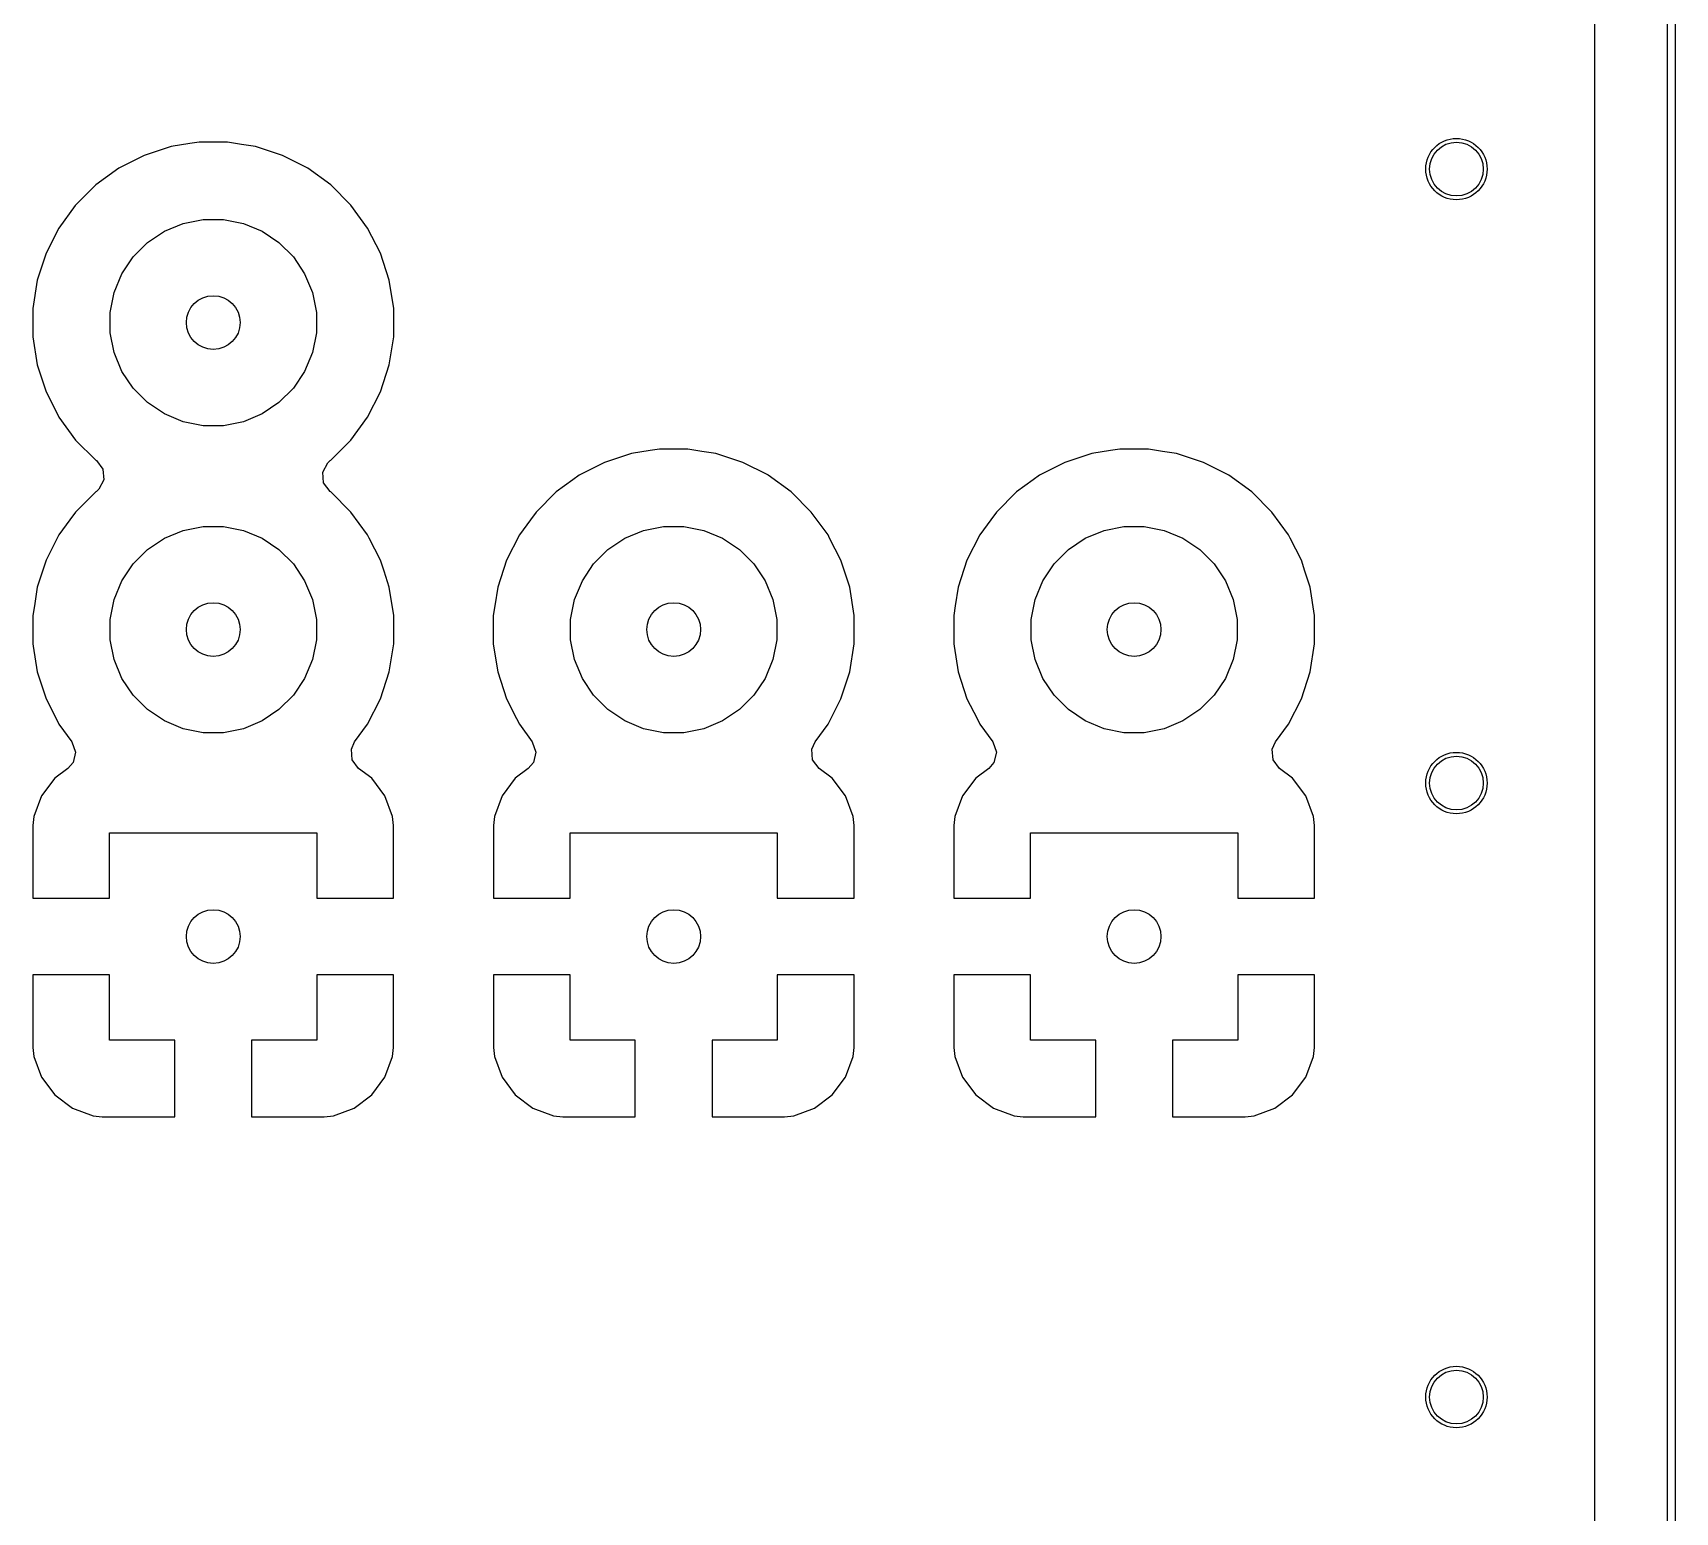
# Model space of a CAD drawing. Header units: millimetres. Extents: x 113.4 to 170.4, y -113 to -74.5.
# Drawn here: x 159.72 to 170.42, y -93.75 to -84.11 of the extents above; entities that cross this region are included whole.
import ezdxf

# ---------------------------------------------------------------- set-up
doc = ezdxf.new("R2010")
doc.units = ezdxf.units.MM
doc.layers.add('B.Cu', color=153, linetype='CONTINUOUS', true_color=0x4d7fc4)

msp = doc.modelspace()

# ---------------------------------------------------------------- linework, layer by layer
at = {"layer": 'B.Cu', "linetype": 'CONTINUOUS'}
for p, q in [((169.8995, -76.504427), (169.8995, -110.995572)), ((170.375, -111), (170.375, -76.5)), ((170.425, -76.5), (170.425, -111)), ((160.624734, -84.853445), (160.448767, -84.910619)), ((160.746569, -84.834148), (160.624734, -84.853445)), ((160.807486, -84.8245), (160.746569, -84.834148)), ((160.992514, -84.8245), (160.807486, -84.8245)), ((161.083889, -84.838972), (160.992514, -84.8245)), ((161.175265, -84.853445), (161.083889, -84.838972)), ((161.351232, -84.910619), (161.175265, -84.853445)), ((160.448764, -84.91062), (160.283903, -84.994622)), ((160.448767, -84.910619), (160.448764, -84.91062)), ((161.351235, -84.91062), (161.351232, -84.910619)), ((161.516096, -84.994622), (161.351235, -84.91062)), ((160.198499, -85.056672), (160.134213, -85.103379)), ((160.283903, -84.994622), (160.198499, -85.056672)), ((161.665787, -85.103379), (161.516096, -84.994622)), ((160.13421, -85.103381), (160.003381, -85.23421)), ((160.134211, -85.103381), (160.13421, -85.103381)), ((160.134213, -85.103379), (160.134211, -85.103381)), ((161.796621, -85.234213), (161.665787, -85.103379)), ((160.000794, -85.237771), (159.894622, -85.383903)), ((160.003379, -85.234213), (160.000794, -85.237771)), ((160.003381, -85.234211), (160.003379, -85.234213)), ((160.003381, -85.23421), (160.003381, -85.234211)), ((161.905377, -85.383903), (161.796621, -85.234213)), ((159.894622, -85.383903), (159.81062, -85.548764)), ((160.581807, -85.404703), (160.704058, -85.354065)), ((160.704058, -85.354065), (160.833838, -85.32825)), ((160.833838, -85.32825), (160.966162, -85.32825)), ((160.966162, -85.32825), (161.095942, -85.354065)), ((161.095942, -85.354065), (161.218193, -85.404703)), ((161.989379, -85.548764), (161.905377, -85.383903)), ((160.378218, -85.571785), (160.471785, -85.478218)), ((160.471785, -85.478218), (160.581807, -85.404703)), ((161.218193, -85.404703), (161.328215, -85.478218)), ((161.328215, -85.478218), (161.421782, -85.571785)), ((159.810619, -85.548767), (159.753445, -85.724734)), ((159.81062, -85.548764), (159.810619, -85.548767)), ((160.304703, -85.681807), (160.378218, -85.571785)), ((161.421782, -85.571785), (161.495297, -85.681807)), ((161.989379, -85.548765), (161.989379, -85.548764)), ((162.046555, -85.724736), (161.989379, -85.548765)), ((160.254065, -85.804058), (160.304703, -85.681807)), ((161.495297, -85.681807), (161.545935, -85.804058)), ((159.753445, -85.724734), (159.7245, -85.907486)), ((160.22825, -85.933838), (160.254065, -85.804058)), ((161.545935, -85.804058), (161.57175, -85.933838)), ((162.0755, -85.907486), (162.046555, -85.724736)), ((159.7245, -85.907486), (159.7245, -86.092513)), ((162.0755, -86.092514), (162.0755, -85.907486)), ((160.22825, -86.066162), (160.22825, -85.933838)), ((161.57175, -85.933838), (161.57175, -86.066162)), ((159.7245, -86.092513), (159.753445, -86.275265)), ((160.254065, -86.195942), (160.22825, -86.066162)), ((161.57175, -86.066162), (161.545935, -86.195942)), ((162.046555, -86.275264), (162.0755, -86.092514)), ((160.304703, -86.318193), (160.254065, -86.195942)), ((161.545935, -86.195942), (161.495297, -86.318193)), ((159.753445, -86.275265), (159.810619, -86.451232)), ((160.378218, -86.428215), (160.304703, -86.318193)), ((161.495297, -86.318193), (161.421782, -86.428215)), ((161.989379, -86.451235), (162.046555, -86.275264)), ((159.810619, -86.451232), (159.81062, -86.451235)), ((159.81062, -86.451235), (159.884921, -86.597056)), ((160.471785, -86.521782), (160.378218, -86.428215)), ((161.421782, -86.428215), (161.328215, -86.521782)), ((161.905378, -86.616096), (161.989379, -86.451235)), ((160.581807, -86.595297), (160.471785, -86.521782)), ((161.328215, -86.521782), (161.218193, -86.595297)), ((159.884921, -86.597056), (159.894622, -86.616096)), ((159.894622, -86.616096), (160.003379, -86.765787)), ((160.704058, -86.645935), (160.581807, -86.595297)), ((160.833838, -86.67175), (160.704058, -86.645935)), ((160.966162, -86.67175), (160.833838, -86.67175)), ((161.095942, -86.645935), (160.966162, -86.67175)), ((161.218193, -86.595297), (161.095942, -86.645935)), ((161.796621, -86.765787), (161.905378, -86.616096)), ((160.003379, -86.765787), (160.134213, -86.896621)), ((161.665787, -86.896621), (161.796621, -86.765787)), ((163.624734, -86.853445), (163.448767, -86.910619)), ((163.746569, -86.834148), (163.624734, -86.853445)), ((163.807486, -86.8245), (163.746569, -86.834148)), ((163.992514, -86.8245), (163.807486, -86.8245)), ((164.083889, -86.838972), (163.992514, -86.8245)), ((164.175265, -86.853445), (164.083889, -86.838972)), ((164.351232, -86.910619), (164.175265, -86.853445)), ((166.624734, -86.853445), (166.448767, -86.910619)), ((166.746569, -86.834148), (166.624734, -86.853445)), ((166.807486, -86.8245), (166.746569, -86.834148)), ((166.992514, -86.8245), (166.807486, -86.8245)), ((167.083889, -86.838972), (166.992514, -86.8245)), ((167.175265, -86.853445), (167.083889, -86.838972)), ((167.351232, -86.910619), (167.175265, -86.853445)), ((160.134213, -86.896621), (160.138421, -86.899678)), ((160.138421, -86.899678), (160.138432, -86.899686)), ((160.138432, -86.899686), (160.181094, -86.955019)), ((160.181094, -86.955019), (160.187069, -87.024633)), ((161.612926, -86.975381), (161.645529, -86.913585)), ((161.618909, -87.044994), (161.612926, -86.975381)), ((161.645529, -86.913585), (161.66157, -86.899684)), ((161.66157, -86.899684), (161.665787, -86.896621)), ((163.283903, -86.994622), (163.242597, -87.024633)), ((163.448764, -86.91062), (163.283903, -86.994622)), ((163.448767, -86.910619), (163.448764, -86.91062)), ((164.351235, -86.91062), (164.351232, -86.910619)), ((164.512868, -86.992977), (164.351235, -86.91062)), ((164.516096, -86.994622), (164.512868, -86.992977)), ((164.665787, -87.103379), (164.516096, -86.994622)), ((166.283903, -86.994622), (166.242597, -87.024633)), ((166.448764, -86.91062), (166.283903, -86.994622)), ((166.448767, -86.910619), (166.448764, -86.91062)), ((167.351235, -86.91062), (167.351232, -86.910619)), ((167.512868, -86.992977), (167.351235, -86.91062)), ((167.516096, -86.994622), (167.512868, -86.992977)), ((167.665787, -87.103379), (167.516096, -86.994622)), ((160.138432, -87.100314), (160.13421, -87.103381)), ((160.154459, -87.086426), (160.138432, -87.100314)), ((160.187069, -87.024633), (160.154459, -87.086426)), ((161.661576, -87.100319), (161.618909, -87.044994)), ((161.665787, -87.103379), (161.661576, -87.100319)), ((163.242597, -87.024633), (163.134213, -87.103379)), ((166.242597, -87.024633), (166.134213, -87.103379)), ((160.13421, -87.103381), (160.003381, -87.23421)), ((161.796621, -87.234213), (161.665787, -87.103379)), ((163.13421, -87.103381), (163.003381, -87.23421)), ((163.134211, -87.103381), (163.13421, -87.103381)), ((163.134213, -87.103379), (163.134211, -87.103381)), ((164.796621, -87.234213), (164.665787, -87.103379)), ((166.13421, -87.103381), (166.003381, -87.23421)), ((166.134211, -87.103381), (166.13421, -87.103381)), ((166.134213, -87.103379), (166.134211, -87.103381)), ((167.796621, -87.234213), (167.665787, -87.103379)), ((159.966225, -87.285351), (159.894622, -87.383903)), ((160.003379, -87.234213), (159.966225, -87.285351)), ((160.003381, -87.234211), (160.003379, -87.234213)), ((160.003381, -87.23421), (160.003381, -87.234211)), ((161.905378, -87.383904), (161.796621, -87.234213)), ((162.966225, -87.285351), (162.894622, -87.383903)), ((163.003379, -87.234213), (162.966225, -87.285351)), ((163.003381, -87.234211), (163.003379, -87.234213)), ((163.003381, -87.23421), (163.003381, -87.234211)), ((164.905378, -87.383904), (164.796621, -87.234213)), ((165.966225, -87.285351), (165.894622, -87.383903)), ((166.003379, -87.234213), (165.966225, -87.285351)), ((166.003381, -87.234211), (166.003379, -87.234213)), ((166.003381, -87.23421), (166.003381, -87.234211)), ((167.905378, -87.383904), (167.796621, -87.234213)), ((159.894622, -87.383903), (159.81062, -87.548764)), ((160.471785, -87.478218), (160.581807, -87.404703)), ((160.581807, -87.404703), (160.704058, -87.354065)), ((160.704058, -87.354065), (160.833838, -87.32825)), ((160.833838, -87.32825), (160.966162, -87.32825)), ((160.966162, -87.32825), (161.095942, -87.354065)), ((161.095942, -87.354065), (161.218193, -87.404703)), ((161.218193, -87.404703), (161.328215, -87.478218)), ((161.915537, -87.403842), (161.905378, -87.383904)), ((161.989379, -87.548764), (161.915537, -87.403842)), ((162.894622, -87.383903), (162.81062, -87.548764)), ((163.471785, -87.478218), (163.581807, -87.404703)), ((163.581807, -87.404703), (163.704058, -87.354065)), ((163.704058, -87.354065), (163.833838, -87.32825)), ((163.833838, -87.32825), (163.966162, -87.32825)), ((163.966162, -87.32825), (164.095942, -87.354065)), ((164.095942, -87.354065), (164.218193, -87.404703)), ((164.218193, -87.404703), (164.328215, -87.478218)), ((164.915537, -87.403842), (164.905378, -87.383904)), ((164.989379, -87.548764), (164.915537, -87.403842)), ((165.894622, -87.383903), (165.81062, -87.548764)), ((166.471785, -87.478218), (166.581807, -87.404703)), ((166.581807, -87.404703), (166.704058, -87.354065)), ((166.704058, -87.354065), (166.833838, -87.32825)), ((166.833838, -87.32825), (166.966162, -87.32825)), ((166.966162, -87.32825), (167.095942, -87.354065)), ((167.095942, -87.354065), (167.218193, -87.404703)), ((167.218193, -87.404703), (167.328215, -87.478218)), ((167.915537, -87.403842), (167.905378, -87.383904)), ((167.989379, -87.548764), (167.915537, -87.403842)), ((160.378218, -87.571785), (160.471785, -87.478218)), ((161.328215, -87.478218), (161.421782, -87.571785)), ((163.378218, -87.571785), (163.471785, -87.478218)), ((164.328215, -87.478218), (164.421782, -87.571785)), ((166.378218, -87.571785), (166.471785, -87.478218)), ((167.328215, -87.478218), (167.421782, -87.571785)), ((159.810619, -87.548767), (159.753445, -87.724734)), ((159.81062, -87.548764), (159.810619, -87.548767)), ((160.304703, -87.681807), (160.378218, -87.571785)), ((161.421782, -87.571785), (161.495297, -87.681807)), ((161.98938, -87.548767), (161.989379, -87.548764)), ((162.012515, -87.61997), (161.98938, -87.548767)), ((162.046555, -87.724736), (162.012515, -87.61997)), ((162.810619, -87.548767), (162.753445, -87.724734)), ((162.81062, -87.548764), (162.810619, -87.548767)), ((163.304703, -87.681807), (163.378218, -87.571785)), ((164.421782, -87.571785), (164.495297, -87.681807)), ((164.98938, -87.548767), (164.989379, -87.548764)), ((165.012515, -87.61997), (164.98938, -87.548767)), ((165.046555, -87.724736), (165.012515, -87.61997)), ((165.810619, -87.548767), (165.753445, -87.724734)), ((165.81062, -87.548764), (165.810619, -87.548767)), ((166.304703, -87.681807), (166.378218, -87.571785)), ((167.421782, -87.571785), (167.495297, -87.681807)), ((167.98938, -87.548767), (167.989379, -87.548764)), ((168.012515, -87.61997), (167.98938, -87.548767)), ((168.046555, -87.724736), (168.012515, -87.61997)), ((159.753445, -87.724734), (159.734211, -87.846175)), ((160.254065, -87.804058), (160.304703, -87.681807)), ((161.495297, -87.681807), (161.545935, -87.804058)), ((162.0755, -87.907486), (162.046555, -87.724736)), ((162.753445, -87.724734), (162.734211, -87.846175)), ((163.254065, -87.804058), (163.304703, -87.681807)), ((164.495297, -87.681807), (164.545935, -87.804058)), ((165.0755, -87.907486), (165.046555, -87.724736)), ((165.753445, -87.724734), (165.734211, -87.846175)), ((166.254065, -87.804058), (166.304703, -87.681807)), ((167.495297, -87.681807), (167.545935, -87.804058)), ((168.0755, -87.907486), (168.046555, -87.724736)), ((159.734211, -87.846175), (159.7245, -87.907486)), ((160.22825, -87.933838), (160.254065, -87.804058)), ((161.545935, -87.804058), (161.57175, -87.933838)), ((162.734211, -87.846175), (162.7245, -87.907486)), ((163.22825, -87.933838), (163.254065, -87.804058)), ((164.545935, -87.804058), (164.57175, -87.933838)), ((165.734211, -87.846175), (165.7245, -87.907486)), ((166.22825, -87.933838), (166.254065, -87.804058)), ((167.545935, -87.804058), (167.57175, -87.933838)), ((159.7245, -87.907486), (159.7245, -88.092514)), ((160.22825, -88.066162), (160.22825, -87.933838)), ((161.57175, -87.933838), (161.57175, -88.066162)), ((162.0755, -88.092514), (162.0755, -87.907486)), ((162.7245, -87.907486), (162.7245, -88.092514)), ((163.22825, -88.066162), (163.22825, -87.933838)), ((164.57175, -87.933838), (164.57175, -88.066162)), ((165.0755, -88.092514), (165.0755, -87.907486)), ((165.7245, -87.907486), (165.7245, -88.092514)), ((166.22825, -88.066162), (166.22825, -87.933838)), ((167.57175, -87.933838), (167.57175, -88.066162)), ((168.0755, -88.092514), (168.0755, -87.907486)), ((159.7245, -88.092514), (159.726822, -88.107173)), ((159.726822, -88.107173), (159.753445, -88.275265)), ((160.254065, -88.195942), (160.22825, -88.066162)), ((161.57175, -88.066162), (161.545935, -88.195942)), ((162.046555, -88.275264), (162.0755, -88.092514)), ((162.7245, -88.092514), (162.726822, -88.107173)), ((162.726822, -88.107173), (162.753445, -88.275265)), ((163.254065, -88.195942), (163.22825, -88.066162)), ((164.57175, -88.066162), (164.545935, -88.195942)), ((165.046555, -88.275264), (165.0755, -88.092514)), ((165.7245, -88.092514), (165.726822, -88.107173)), ((165.726822, -88.107173), (165.753445, -88.275265)), ((166.254065, -88.195942), (166.22825, -88.066162)), ((167.57175, -88.066162), (167.545935, -88.195942)), ((168.046555, -88.275264), (168.0755, -88.092514)), ((159.753445, -88.275265), (159.810619, -88.451232)), ((160.304703, -88.318193), (160.254065, -88.195942)), ((161.545935, -88.195942), (161.495297, -88.318193)), ((161.989379, -88.451235), (162.046555, -88.275264)), ((162.753445, -88.275265), (162.810619, -88.451232)), ((163.304703, -88.318193), (163.254065, -88.195942)), ((164.545935, -88.195942), (164.495297, -88.318193)), ((164.989379, -88.451235), (165.046555, -88.275264)), ((165.753445, -88.275265), (165.810619, -88.451232)), ((166.304703, -88.318193), (166.254065, -88.195942)), ((167.545935, -88.195942), (167.495297, -88.318193)), ((167.989379, -88.451235), (168.046555, -88.275264)), ((160.378218, -88.428215), (160.304703, -88.318193)), ((161.495297, -88.318193), (161.421782, -88.428215)), ((163.378218, -88.428215), (163.304703, -88.318193)), ((164.495297, -88.318193), (164.421782, -88.428215)), ((166.378218, -88.428215), (166.304703, -88.318193)), ((167.495297, -88.318193), (167.421782, -88.428215)), ((159.810619, -88.451232), (159.81062, -88.451235)), ((159.81062, -88.451235), (159.876243, -88.580025)), ((160.471785, -88.521782), (160.378218, -88.428215)), ((161.421782, -88.428215), (161.328215, -88.521782)), ((161.905378, -88.616096), (161.989379, -88.451235)), ((162.810619, -88.451232), (162.81062, -88.451235)), ((162.81062, -88.451235), (162.876243, -88.580025)), ((163.471785, -88.521782), (163.378218, -88.428215)), ((164.421782, -88.428215), (164.328215, -88.521782)), ((164.905378, -88.616096), (164.989379, -88.451235)), ((165.810619, -88.451232), (165.81062, -88.451235)), ((165.81062, -88.451235), (165.876243, -88.580025)), ((166.471785, -88.521782), (166.378218, -88.428215)), ((167.421782, -88.428215), (167.328215, -88.521782)), ((167.905378, -88.616096), (167.989379, -88.451235)), ((159.876243, -88.580025), (159.894622, -88.616096)), ((160.581807, -88.595297), (160.471785, -88.521782)), ((160.704058, -88.645935), (160.581807, -88.595297)), ((161.218193, -88.595297), (161.095942, -88.645935)), ((161.328215, -88.521782), (161.218193, -88.595297)), ((162.876243, -88.580025), (162.894622, -88.616096)), ((163.581807, -88.595297), (163.471785, -88.521782)), ((163.704058, -88.645935), (163.581807, -88.595297)), ((164.218193, -88.595297), (164.095942, -88.645935)), ((164.328215, -88.521782), (164.218193, -88.595297)), ((165.876243, -88.580025), (165.894622, -88.616096)), ((166.581807, -88.595297), (166.471785, -88.521782)), ((166.704058, -88.645935), (166.581807, -88.595297)), ((167.218193, -88.595297), (167.095942, -88.645935)), ((167.328215, -88.521782), (167.218193, -88.595297)), ((159.894622, -88.616096), (159.97884, -88.732012)), ((160.833838, -88.67175), (160.704058, -88.645935)), ((160.966162, -88.67175), (160.833838, -88.67175)), ((161.095942, -88.645935), (160.966162, -88.67175)), ((161.821157, -88.732015), (161.905378, -88.616096)), ((162.894622, -88.616096), (162.97884, -88.732012)), ((163.833838, -88.67175), (163.704058, -88.645935)), ((163.966162, -88.67175), (163.833838, -88.67175)), ((164.095942, -88.645935), (163.966162, -88.67175)), ((164.821157, -88.732015), (164.905378, -88.616096)), ((165.894622, -88.616096), (165.97884, -88.732012)), ((166.833838, -88.67175), (166.704058, -88.645935)), ((166.966162, -88.67175), (166.833838, -88.67175)), ((167.095942, -88.645935), (166.966162, -88.67175)), ((167.821157, -88.732015), (167.905378, -88.616096)), ((159.97884, -88.732012), (160.00232, -88.797817)), ((160.00232, -88.797817), (159.986495, -88.865871)), ((161.800312, -88.778536), (161.821157, -88.732015)), ((161.805296, -88.848228), (161.800312, -88.778536)), ((162.97884, -88.732012), (163.00232, -88.797817)), ((163.00232, -88.797817), (162.986495, -88.865871)), ((164.800312, -88.778536), (164.821157, -88.732015)), ((164.805296, -88.848228), (164.800312, -88.778536)), ((165.97884, -88.732012), (166.00232, -88.797817)), ((166.00232, -88.797817), (165.986495, -88.865871)), ((167.800312, -88.778536), (167.821157, -88.732015)), ((167.805296, -88.848228), (167.800312, -88.778536)), ((159.952833, -88.904164), (159.867809, -88.967813)), ((159.986495, -88.865871), (159.952833, -88.904164)), ((161.847166, -88.904162), (161.805296, -88.848228)), ((161.93219, -88.967812), (161.847166, -88.904162)), ((162.952833, -88.904164), (162.867809, -88.967813)), ((162.986495, -88.865871), (162.952833, -88.904164)), ((164.847166, -88.904162), (164.805296, -88.848228)), ((164.93219, -88.967812), (164.847166, -88.904162)), ((165.952833, -88.904164), (165.867809, -88.967813)), ((165.986495, -88.865871), (165.952833, -88.904164)), ((167.847166, -88.904162), (167.805296, -88.848228)), ((167.93219, -88.967812), (167.847166, -88.904162)), ((159.867809, -88.967813), (159.781649, -89.082906)), ((162.01835, -89.082906), (161.93219, -88.967812)), ((162.867809, -88.967813), (162.781649, -89.082906)), ((165.01835, -89.082906), (164.93219, -88.967812)), ((165.867809, -88.967813), (165.781649, -89.082906)), ((168.01835, -89.082906), (167.93219, -88.967812)), ((159.781645, -89.082913), (159.731403, -89.21762)), ((159.781649, -89.082906), (159.781645, -89.082913)), ((162.018354, -89.082913), (162.01835, -89.082906)), ((162.068596, -89.21762), (162.018354, -89.082913)), ((162.781645, -89.082913), (162.731403, -89.21762)), ((162.781649, -89.082906), (162.781645, -89.082913)), ((165.018354, -89.082913), (165.01835, -89.082906)), ((165.068596, -89.21762), (165.018354, -89.082913)), ((165.781645, -89.082913), (165.731403, -89.21762)), ((165.781649, -89.082906), (165.781645, -89.082913)), ((168.018354, -89.082913), (168.01835, -89.082906)), ((168.068596, -89.21762), (168.018354, -89.082913)), ((159.731401, -89.217627), (159.725, -89.277155)), ((159.731403, -89.21762), (159.731401, -89.217627)), ((162.068598, -89.217627), (162.068596, -89.21762)), ((162.074999, -89.277155), (162.068598, -89.217627)), ((162.731401, -89.217627), (162.725, -89.277155)), ((162.731403, -89.21762), (162.731401, -89.217627)), ((165.068598, -89.217627), (165.068596, -89.21762)), ((165.074999, -89.277155), (165.068598, -89.217627)), ((165.731401, -89.217627), (165.725, -89.277155)), ((165.731403, -89.21762), (165.731401, -89.217627)), ((168.068598, -89.217627), (168.068596, -89.21762)), ((168.074999, -89.277155), (168.068598, -89.217627)), ((159.725, -89.277155), (159.725, -89.75)), ((160.225, -89.75), (160.225, -89.325)), ((160.225, -89.325), (161.575, -89.325)), ((161.575, -89.325), (161.575, -89.75)), ((162.075, -89.277172), (162.074999, -89.277155)), ((162.075, -89.75), (162.075, -89.277172)), ((162.725, -89.277155), (162.725, -89.75)), ((163.225, -89.75), (163.225, -89.325)), ((163.225, -89.325), (164.575, -89.325)), ((164.575, -89.325), (164.575, -89.75)), ((165.075, -89.277172), (165.074999, -89.277155)), ((165.075, -89.75), (165.075, -89.277172)), ((165.725, -89.277155), (165.725, -89.75)), ((166.225, -89.75), (166.225, -89.325)), ((166.225, -89.325), (167.575, -89.325)), ((167.575, -89.325), (167.575, -89.75)), ((168.075, -89.277172), (168.074999, -89.277155)), ((168.075, -89.75), (168.075, -89.277172)), ((159.725, -89.75), (160.225, -89.75)), ((161.575, -89.75), (162.075, -89.75)), ((162.725, -89.75), (163.225, -89.75)), ((164.575, -89.75), (165.075, -89.75)), ((165.725, -89.75), (166.225, -89.75)), ((167.575, -89.75), (168.075, -89.75)), ((159.725, -90.25), (159.725, -90.722844)), ((160.225, -90.25), (159.725, -90.25)), ((160.225, -90.675), (160.225, -90.25)), ((162.075, -90.25), (161.575, -90.25)), ((161.575, -90.25), (161.575, -90.675)), ((162.075, -90.722827), (162.075, -90.25)), ((162.725, -90.25), (162.725, -90.722844)), ((163.225, -90.25), (162.725, -90.25)), ((163.225, -90.675), (163.225, -90.25)), ((165.075, -90.25), (164.575, -90.25)), ((164.575, -90.25), (164.575, -90.675)), ((165.075, -90.722827), (165.075, -90.25)), ((165.725, -90.25), (165.725, -90.722844)), ((166.225, -90.25), (165.725, -90.25)), ((166.225, -90.675), (166.225, -90.25)), ((168.075, -90.25), (167.575, -90.25)), ((167.575, -90.25), (167.575, -90.675)), ((168.075, -90.722827), (168.075, -90.25)), ((159.725, -90.722844), (159.731401, -90.782372)), ((160.65, -90.675), (160.225, -90.675)), ((160.65, -91.175), (160.65, -90.675)), ((161.575, -90.675), (161.15, -90.675)), ((161.15, -90.675), (161.15, -91.175)), ((162.068598, -90.782372), (162.074999, -90.722844)), ((162.074999, -90.722844), (162.075, -90.722827)), ((162.725, -90.722844), (162.731401, -90.782372)), ((163.65, -90.675), (163.225, -90.675)), ((163.65, -91.175), (163.65, -90.675)), ((164.575, -90.675), (164.15, -90.675)), ((164.15, -90.675), (164.15, -91.175)), ((165.068598, -90.782372), (165.074999, -90.722844)), ((165.074999, -90.722844), (165.075, -90.722827)), ((165.725, -90.722844), (165.731401, -90.782372)), ((166.65, -90.675), (166.225, -90.675)), ((166.65, -91.175), (166.65, -90.675)), ((167.575, -90.675), (167.15, -90.675)), ((167.15, -90.675), (167.15, -91.175)), ((168.068598, -90.782372), (168.074999, -90.722844)), ((168.074999, -90.722844), (168.075, -90.722827)), ((159.731401, -90.782372), (159.731403, -90.782379)), ((159.731403, -90.782379), (159.781645, -90.917086)), ((162.018354, -90.917086), (162.068596, -90.782379)), ((162.068596, -90.782379), (162.068598, -90.782372)), ((162.731401, -90.782372), (162.731403, -90.782379)), ((162.731403, -90.782379), (162.781645, -90.917086)), ((165.018354, -90.917086), (165.068596, -90.782379)), ((165.068596, -90.782379), (165.068598, -90.782372)), ((165.731401, -90.782372), (165.731403, -90.782379)), ((165.731403, -90.782379), (165.781645, -90.917086)), ((168.018354, -90.917086), (168.068596, -90.782379)), ((168.068596, -90.782379), (168.068598, -90.782372)), ((159.781645, -90.917086), (159.781649, -90.917093)), ((159.781649, -90.917093), (159.867809, -91.032187)), ((161.93219, -91.032187), (162.01835, -90.917093)), ((162.01835, -90.917093), (162.018354, -90.917086)), ((162.781645, -90.917086), (162.781649, -90.917093)), ((162.781649, -90.917093), (162.867809, -91.032187)), ((164.93219, -91.032187), (165.01835, -90.917093)), ((165.01835, -90.917093), (165.018354, -90.917086)), ((165.781645, -90.917086), (165.781649, -90.917093)), ((165.781649, -90.917093), (165.867809, -91.032187)), ((167.93219, -91.032187), (168.01835, -90.917093)), ((168.01835, -90.917093), (168.018354, -90.917086)), ((159.867809, -91.032187), (159.867812, -91.03219)), ((159.867812, -91.03219), (159.982906, -91.11835)), ((161.817093, -91.11835), (161.932187, -91.03219)), ((161.932187, -91.03219), (161.93219, -91.032187)), ((162.867809, -91.032187), (162.867812, -91.03219)), ((162.867812, -91.03219), (162.982906, -91.11835)), ((164.817093, -91.11835), (164.932187, -91.03219)), ((164.932187, -91.03219), (164.93219, -91.032187)), ((165.867809, -91.032187), (165.867812, -91.03219)), ((165.867812, -91.03219), (165.982906, -91.11835)), ((167.817093, -91.11835), (167.932187, -91.03219)), ((167.932187, -91.03219), (167.93219, -91.032187)), ((159.982906, -91.11835), (159.982913, -91.118354)), ((159.982913, -91.118354), (160.11762, -91.168596)), ((161.682379, -91.168596), (161.817086, -91.118354)), ((161.817086, -91.118354), (161.817093, -91.11835)), ((162.982906, -91.11835), (162.982913, -91.118354)), ((162.982913, -91.118354), (163.11762, -91.168596)), ((164.682379, -91.168596), (164.817086, -91.118354)), ((164.817086, -91.118354), (164.817093, -91.11835)), ((165.982906, -91.11835), (165.982913, -91.118354)), ((165.982913, -91.118354), (166.11762, -91.168596)), ((167.682379, -91.168596), (167.817086, -91.118354)), ((167.817086, -91.118354), (167.817093, -91.11835)), ((160.11762, -91.168596), (160.117627, -91.168598)), ((160.117627, -91.168598), (160.177155, -91.174999)), ((160.177155, -91.174999), (160.177172, -91.175)), ((160.177172, -91.175), (160.65, -91.175)), ((161.15, -91.175), (161.622828, -91.175)), ((161.622828, -91.175), (161.622844, -91.174999)), ((161.622844, -91.174999), (161.682372, -91.168598)), ((161.682372, -91.168598), (161.682379, -91.168596)), ((163.11762, -91.168596), (163.117627, -91.168598)), ((163.117627, -91.168598), (163.177155, -91.174999)), ((163.177155, -91.174999), (163.177172, -91.175)), ((163.177172, -91.175), (163.65, -91.175)), ((164.15, -91.175), (164.622828, -91.175)), ((164.622828, -91.175), (164.622844, -91.174999)), ((164.622844, -91.174999), (164.682372, -91.168598)), ((164.682372, -91.168598), (164.682379, -91.168596)), ((166.11762, -91.168596), (166.117627, -91.168598)), ((166.117627, -91.168598), (166.177155, -91.174999)), ((166.177155, -91.174999), (166.177172, -91.175)), ((166.177172, -91.175), (166.65, -91.175)), ((167.15, -91.175), (167.622828, -91.175)), ((167.622828, -91.175), (167.622844, -91.174999)), ((167.622844, -91.174999), (167.682372, -91.168598)), ((167.682372, -91.168598), (167.682379, -91.168596))]:
    msp.add_line(p, q, dxfattribs=at)
at = {"layer": 'B.Cu'}
for centre, radius in [((169, -85), 0.2), ((169, -85), 0.175), ((160.9, -86), 0.175), ((160.9, -86), 0.175), ((160.9, -86), 0.175), ((160.9, -88), 0.175), ((160.9, -88), 0.175), ((160.9, -88), 0.175), ((163.9, -88), 0.175), ((163.9, -88), 0.175), ((163.9, -88), 0.175), ((166.9, -88), 0.175), ((166.9, -88), 0.175), ((166.9, -88), 0.175), ((169, -89), 0.2), ((169, -89), 0.175), ((160.9, -90), 0.175), ((160.9, -90), 0.175), ((160.9, -90), 0.175), ((163.9, -90), 0.175), ((163.9, -90), 0.175), ((163.9, -90), 0.175), ((166.9, -90), 0.175), ((166.9, -90), 0.175), ((166.9, -90), 0.175), ((169, -93), 0.2), ((169, -93), 0.175)]:
    msp.add_circle(centre, radius, dxfattribs=at)

doc.saveas('drawing.dxf')
